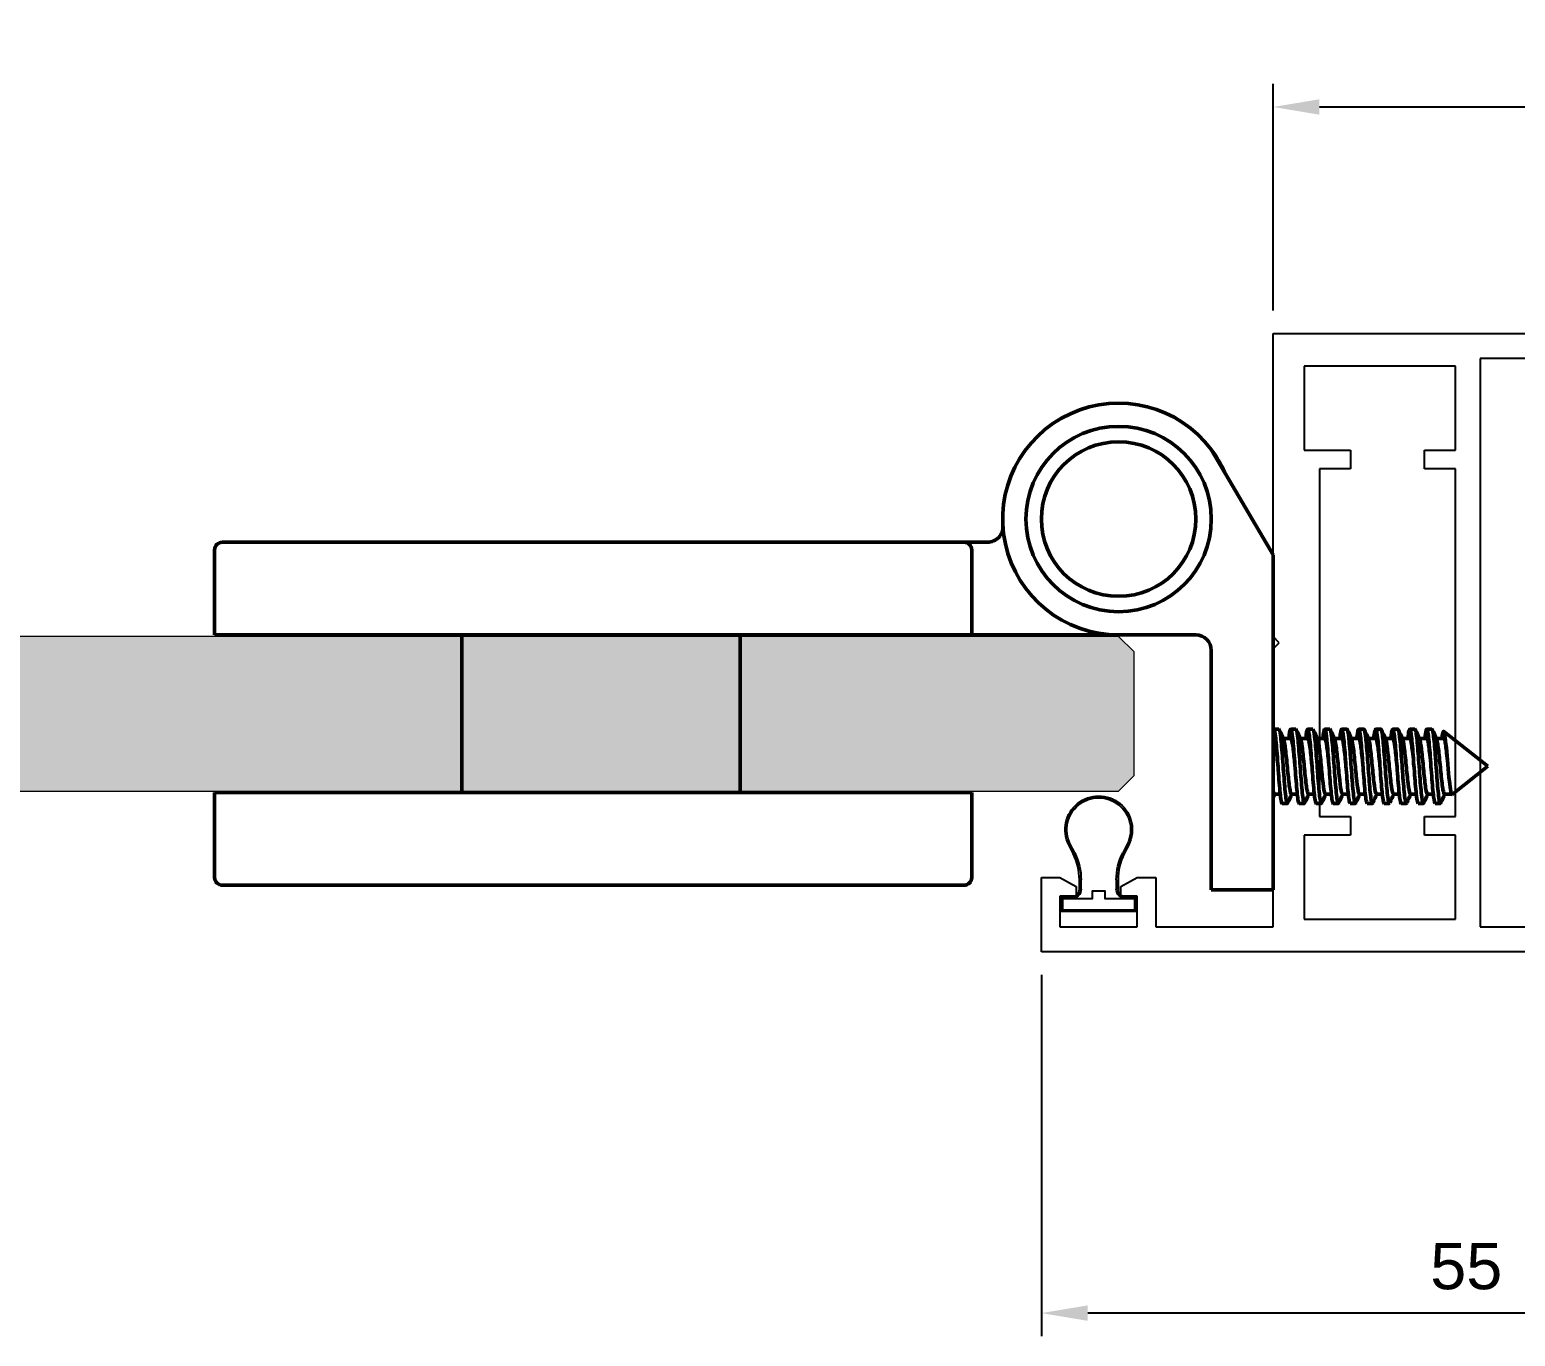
# Model space of a CAD drawing. Header units: millimetres. Extents: x 1679 to 2875, y 789 to 1630.
# Drawn here: x 2229.9 to 2326, y 1360.6 to 1445.1 of the extents above; entities that cross this region are included whole.
import ezdxf

# ---------------------------------------------------------------- set-up
doc = ezdxf.new("R2010")
doc.units = ezdxf.units.MM
for name, color, linetype in [('8653_-_CERNIERA_', 7, 'Continuous'), ('8653_-_PERNO', 7, 'Continuous'), ('8653_-_SUPPORTO_', 7, 'Continuous'), ('Blocchi', 7, 'Continuous'), ('COMP', 41, 'Continuous'), ('quote', 3, 'Continuous'), ('TSPIC_M4_8X25', 7, 'Continuous')]:
    doc.layers.add(name, color=color, linetype=linetype)
doc.layers.add('GLASS & JOINTS', color=250, linetype='Continuous', lineweight=13)
doc.layers.add('GLASS HATCH', color=7, linetype='Continuous', true_color=0xb8ffed, transparency=0.5)
doc.styles.get("Standard").update_dxf_attribs({"font": 'arial.ttf'})
doc.dimstyles.new('ISO-25$0', dxfattribs={"dimtxt": 3, "dimasz": 3, "dimexe": 1.5, "dimexo": 1.5, "dimgap": 1.5, "dimtad": 1, "dimtxsty": 'Standard', "dimcen": 2.5, "dimadec": 0, "dimazin": 0, "dimtfac": 1, "dimtmove": 0, "dimatfit": 3, "dimfxl": 1, "dimarcsym": 0})

# ---------------------------------------------------------------- blocks, each defined once
blk = doc.blocks.new('cassaporta Glass')
at = {"color": 4}
for p, q in [((19.99999999999955, 14.99999999999977), (15.19999999997481, 14.99999999999977)), ((15.19999999997481, 14.99999999999977), (15.19999999997481, 13.79999999999177)), ((19.99999999999955, -40.00000000000023), (19.99999999999955, 14.99999999999977)), ((15.19999999997481, 13.79999999999177), (15.77499999995734, 12.75000000001432)), ((16.39999999995734, 12.75000000001432), (16.39999999995734, 13.79999999999177)), ((16.39999999995734, 13.79999999999177), (18.39999999998645, 13.79999999999177)), ((18.39999999998645, 13.79999999999177), (18.39999999998645, 8.799999999991769)), ((15.77499999995734, 12.75000000001432), (16.39999999995734, 12.75000000001432)), ((15.77499999995734, 9.850000000041973), (15.19999999997481, 8.799999999991769)), ((16.39999999995734, 9.850000000041973), (15.77499999995734, 9.850000000041973)), ((16.39999999995734, 8.799999999991769), (16.39999999995734, 9.850000000041973)), ((15.19999999997481, 8.799999999991769), (15.19999999997481, 7.600000000020145)), ((18.39999999998645, 8.799999999991769), (16.39999999995734, 8.799999999991769)), ((15.19999999997481, 7.600000000020145), (18.39999999998645, 7.600000000020145)), ((18.39999999998645, 7.600000000020145), (18.39999999998645, -2.273736754432321e-13)), ((-0.4000000000237378, -2.273736754432321e-13), (-20.00000000000045, -2.273736754432321e-13)), ((-20.00000000000045, -2.273736754432321e-13), (-20.00000000000045, -40.00000000000023)), ((-4.547473508864641e-13, -0.3999999999907686), (-0.4000000000237378, -2.273736754432321e-13)), ((0.3999999999937245, -2.273736754432321e-13), (-4.547473508864641e-13, -0.3999999999907686)), ((18.39999999998645, -2.273736754432321e-13), (0.3999999999937245, -2.273736754432321e-13)), ((-17.90000000002374, -11.79999999998495), (-17.90000000002374, -1.999999999989313)), ((-17.90000000002374, -1.999999999989313), (-12.45000000001937, -1.999999999989313)), ((-12.45000000001937, -1.999999999989313), (-12.45000000001937, -5.000000000000227)), ((12.44999999997481, -5.000000000000227), (12.44999999997481, -1.999999999989313)), ((12.44999999997481, -1.999999999989313), (17.89999999999372, -1.999999999989313)), ((17.89999999999372, -1.999999999989313), (17.89999999999372, -11.79999999998495)), ((-11.25000000000045, -5.000000000000227), (-11.25000000000045, -2.999999999992951)), ((-11.25000000000045, -2.999999999992951), (11.24999999999955, -2.999999999992951)), ((11.24999999999955, -2.999999999992951), (11.24999999999955, -5.000000000000227)), ((-12.45000000001937, -5.000000000000227), (-11.25000000000045, -5.000000000000227)), ((11.24999999999955, -5.000000000000227), (12.44999999997481, -5.000000000000227)), ((-11.25000000000045, -9.800000000014052), (-12.45000000001937, -9.800000000014052)), ((-12.45000000001937, -9.800000000014052), (-12.45000000001937, -11.79999999998495)), ((-11.25000000000045, -11.79999999998495), (-11.25000000000045, -9.800000000014052)), ((12.44999999997481, -9.800000000014052), (11.24999999999955, -9.800000000014052)), ((11.24999999999955, -9.800000000014052), (11.24999999999955, -11.79999999998495)), ((12.44999999997481, -11.79999999998495), (12.44999999997481, -9.800000000014052)), ((-12.45000000001937, -11.79999999998495), (-17.90000000002374, -11.79999999998495)), ((11.24999999999955, -11.79999999998495), (-11.25000000000045, -11.79999999998495)), ((17.89999999999372, -11.79999999998495), (12.44999999997481, -11.79999999998495)), ((-18.40000000003101, -16.90000000002351), (-18.40000000003101, -13.40000000001987)), ((-18.40000000003101, -13.40000000001987), (18.39999999998645, -13.40000000001987)), ((18.39999999998645, -13.40000000001987), (18.39999999998645, -16.90000000002351)), ((-15.90000000003101, -16.90000000002351), (-18.40000000003101, -16.90000000002351)), ((-15.90000000003101, -18.09999999999513), (-15.90000000003101, -16.90000000002351)), ((18.39999999998645, -16.90000000002351), (15.89999999998645, -16.90000000002351)), ((15.89999999998645, -16.90000000002351), (15.89999999998645, -18.09999999999513)), ((-18.40000000003101, -22.95000000000095), (-18.40000000003101, -18.09999999999513)), ((-18.40000000003101, -18.09999999999513), (-15.90000000003101, -18.09999999999513)), ((15.89999999998645, -18.09999999999513), (18.39999999998645, -18.09999999999513)), ((18.39999999998645, -18.09999999999513), (18.39999999998645, -22.95000000000095)), ((-15.00000000000045, -22.95000000000095), (-18.40000000003101, -22.95000000000095)), ((-15.00000000000045, -26.14999999997985), (-15.00000000000045, -22.95000000000095)), ((18.39999999998645, -22.95000000000095), (14.99999999999955, -22.95000000000095)), ((14.99999999999955, -22.95000000000095), (14.99999999999955, -26.14999999997985)), ((-18.40000000003101, -38.40000000001987), (-18.40000000003101, -24.14999999999077)), ((-18.40000000003101, -24.14999999999077), (-16.20000000001937, -24.14999999999077)), ((-16.20000000001937, -24.14999999999077), (-16.20000000001937, -26.14999999997985)), ((16.19999999997481, -26.14999999997985), (16.19999999997481, -24.14999999999077)), ((16.19999999997481, -24.14999999999077), (18.39999999998645, -24.14999999999077)), ((18.39999999998645, -24.14999999999077), (18.39999999998645, -38.40000000001987)), ((-16.20000000001937, -26.14999999997985), (-15.00000000000045, -26.14999999997985)), ((14.99999999999955, -26.14999999997985), (16.19999999997481, -26.14999999997985)), ((-9.00000000000773, -32.60000000000241), (-13.40000000003101, -32.60000000000241)), ((-13.40000000003101, -32.60000000000241), (-13.40000000003101, -38.40000000001987)), ((-9.00000000000773, -33.79999999997403), (-9.00000000000773, -32.60000000000241)), ((13.39999999998645, -32.60000000000241), (8.999999999999545, -32.60000000000241)), ((8.999999999999545, -32.60000000000241), (8.999999999999545, -33.79999999997403)), ((13.39999999998645, -38.40000000001987), (13.39999999998645, -32.60000000000241)), ((-12.2000000000121, -38.79999999997403), (-12.2000000000121, -33.79999999997403)), ((-12.2000000000121, -33.79999999997403), (-10.20000000001937, -33.79999999997403)), ((-10.20000000001937, -33.79999999997403), (-10.20000000001937, -34.84999999996967)), ((-9.575000000019372, -34.84999999996967), (-9.00000000000773, -33.79999999997403)), ((8.999999999999545, -33.79999999997403), (9.574999999974807, -34.84999999996967)), ((10.19999999997481, -34.84999999996967), (10.19999999997481, -33.79999999997403)), ((10.19999999997481, -33.79999999997403), (12.20000000001119, -33.79999999997403)), ((12.20000000001119, -33.79999999997403), (12.20000000001119, -38.79999999997403)), ((-10.20000000001937, -34.84999999996967), (-9.575000000019372, -34.84999999996967)), ((9.574999999974807, -34.84999999996967), (10.19999999997481, -34.84999999996967)), ((-15.00000000000045, -36.70000000003733), (-16.20000000001937, -36.70000000003733)), ((-16.20000000001937, -36.70000000003733), (-16.20000000001937, -38.40000000001987)), ((-15.00000000000045, -38.40000000001987), (-15.00000000000045, -36.70000000003733)), ((16.20000000001119, -36.70000000003733), (14.99999999999955, -36.70000000003733)), ((14.99999999999955, -36.70000000003733), (14.99999999999955, -38.40000000001987)), ((16.19999999997481, -38.40000000001987), (16.20000000001119, -36.70000000003733)), ((-16.20000000001937, -38.40000000001987), (-18.40000000003101, -38.40000000001987)), ((-13.40000000003101, -38.40000000001987), (-15.00000000000045, -38.40000000001987)), ((-9.575000000019372, -37.74999999999659), (-10.20000000001937, -37.74999999999659)), ((-10.20000000001937, -37.74999999999659), (-10.20000000001937, -38.79999999997403)), ((-9.00000000000773, -38.79999999997403), (-9.575000000019372, -37.74999999999659)), ((9.574999999974807, -37.74999999999659), (8.999999999999545, -38.79999999997403)), ((10.19999999997481, -37.74999999999659), (9.574999999974807, -37.74999999999659)), ((10.19999999997481, -38.79999999997403), (10.19999999997481, -37.74999999999659)), ((14.99999999999955, -38.40000000001987), (13.39999999998645, -38.40000000001987)), ((18.39999999998645, -38.40000000001987), (16.19999999997481, -38.40000000001987)), ((-10.20000000001937, -38.79999999997403), (-12.2000000000121, -38.79999999997403)), ((-9.00000000000773, -40.00000000000023), (-9.00000000000773, -38.79999999997403)), ((8.999999999999545, -38.79999999997403), (8.999999999999545, -40.00000000000023)), ((12.20000000001119, -38.79999999997403), (10.19999999997481, -38.79999999997403)), ((-20.00000000000045, -40.00000000000023), (-9.00000000000773, -40.00000000000023)), ((8.999999999999545, -40.00000000000023), (19.99999999999955, -40.00000000000023))]:
    blk.add_line(p, q, dxfattribs=at)
blk = doc.blocks.new('cerniera vetro')
at = {"layer": '8653_-_CERNIERA_', "color": 7, "linetype": 'Continuous', "lineweight": 50}
for p, q in [((-58, -1.5), (-10, -1.5)), ((-8.485281374238184, -1.5), (-10, -1.5)), ((-58.5, -7.5), (-58.5, -2)), ((-9.5, -2), (-9.5, -7.5)), ((-58, -7.5), (-58.5, -7.5)), ((-10, -7.5), (-58, -7.5)), ((-42.5, -7.5), (-42.5, -17.69999999999982)), ((-24.5, -17.69999999999982), (-24.5, -7.5)), ((-9.5, -7.5), (-10, -7.5)), ((-9.5, -7.5), (0, -7.5)), ((-58.5, -17.69999999999982), (-58, -17.69999999999982)), ((-58.5, -23.19999999999982), (-58.5, -17.69999999999982)), ((-58, -17.69999999999982), (-10, -17.69999999999982)), ((-10, -17.69999999999982), (-9.5, -17.69999999999982)), ((-9.5, -17.69999999999982), (-9.5, -23.19999999999982)), ((-10, -23.69999999999982), (-58, -23.69999999999982))]:
    blk.add_line(p, q, dxfattribs=at)
for centre, radius, start, end in [((0, 0), 7.5, 23.91049783165935, 36.86989809599284), ((-8.485281374238184, -0.5), 1.000000000000005, 270, 3.372286683430811), ((-58, -2), 0.5000000000000002, 90, 180), ((-10, -2), 0.5000000000000004, 0, 90), ((-58, -23.19999999999982), 0.5000000000000004, 180, 270), ((-10, -23.19999999999982), 0.5000000000000004, 270, 0)]:
    blk.add_arc(centre, radius, start, end, dxfattribs=at)
at = {"layer": '8653_-_PERNO', "color": 7, "linetype": 'Continuous', "lineweight": 50}
for radius in [5.999999999999998, 4.999999999999998]:
    blk.add_circle((0, -2.305569068994373e-10), radius, dxfattribs=at)
at = {"layer": '8653_-_SUPPORTO_', "color": 7, "linetype": 'Continuous', "lineweight": 50}
for p, q in [((6, 4.499999986855528), (10, -2.320508088833321)), ((10, -2.320508088833321), (10, -24.00000001314447)), ((5, -7.500000013144472), (0, -7.500000013144472)), ((6, -24.00000001314447), (6, -8.500000013144472)), ((10, -24.00000001314447), (6, -24.00000001314447))]:
    blk.add_line(p, q, dxfattribs=at)
blk.add_circle((0, -2.305569068994373e-10), 6, dxfattribs=at)
for centre, radius, start, end in [((0, -1.314447217737325e-08), 7.500000000000007, 36.8698976458336, 270), ((5, -8.500000013144472), 1.000000000000001, 0, 90)]:
    blk.add_arc(centre, radius, start, end, dxfattribs=at)
at = {"layer": 'TSPIC_M4_8X25', "color": 7, "linetype": 'Continuous', "lineweight": 50}
for p, q in [((10.04093376731726, -14.20059204527888), (10, -14.20059204527888)), ((10.37356213847033, -13.60000000023047), (10.04069239410137, -13.60000000023047)), ((11.14100819256373, -14.20041037199735), (10.65918605025308, -14.20041037199735)), ((11.47351301351955, -13.60000000023047), (11.14079004406585, -13.60000000023047)), ((12.24107444894707, -14.20023961378683), (11.75913049897008, -14.20023961378683)), ((12.57359456559652, -13.60000000023047), (12.24067071031004, -13.60000000023047)), ((13.34112917850871, -14.20010104121184), (12.85911157729333, -14.20010104121184)), ((13.67355669882636, -13.60000000023047), (13.34073413797887, -13.60000000023047)), ((14.44116966349748, -14.20001875481103), (13.95910247912434, -14.20001875481103)), ((14.77358270624018, -13.60000000023047), (14.44069404647689, -13.60000000023047)), ((15.54119388984327, -14.20001841342628), (15.0591569435469, -14.20001841342628)), ((15.87353613789446, -13.60000000023047), (15.54073527157152, -13.60000000023047)), ((16.6412006138753, -14.20010105232041), (16.15925555002241, -14.20010105232041)), ((16.97364026040759, -13.60000000023047), (16.64069330068651, -13.60000000023047)), ((17.74118942914083, -14.20024154128623), (17.2593755559069, -14.20024154128623)), ((18.07349663425157, -13.60000000023047), (17.74061951074827, -13.60000000023047)), ((18.84116082924311, -14.20041539127305), (18.35949702691596, -14.20041539127305)), ((19.17402007159717, -13.60000000023092), (18.84119993997774, -13.60000000023092)), ((19.94112143160737, -14.20100779824315), (19.45990147361454, -14.20100779824315)), ((20.2741226041162, -13.60000000023092), (19.94124518983381, -13.60000000023092)), ((21.04105899980641, -14.20087786680324), (20.5598152087955, -14.20087786680324)), ((23.89906331284828, -16.00000000023101), (21.04184449711238, -13.74584204735083)), ((16.91572335807996, -16.00021651639008), (16.9157234237955, -16.00028958884241)), ((21.59227659653288, -17.819903184944), (23.89906331284828, -16.00000000023101)), ((10.09051182036819, -17.79923276270392), (10.46438888111152, -17.79923276270392)), ((11.19054297579532, -17.79908007234735), (11.56473503039433, -17.79908007234735)), ((12.29055816538448, -17.79896285812765), (12.66419718200632, -17.79896285812765)), ((13.39055127286474, -17.7988903515984), (13.76497553204763, -17.7988903515984)), ((14.49052536174349, -17.79886839499568), (14.86499005684846, -17.79886839499568)), ((15.59048816238192, -17.79889895672068), (15.96414958645028, -17.79889895672068)), ((16.69044675176019, -17.798979937882), (17.06423127599282, -17.798979937882)), ((17.79040741789413, -17.79910523152739), (18.16440059053912, -17.79910523152739)), ((18.89111522460007, -17.799880102938), (19.26514197545112, -17.799880102938)), ((19.99119123322589, -17.79973261831537), (20.36491944369163, -17.79973261831537)), ((21.09124433148736, -17.79955629943288), (21.55132861666743, -17.79955629943288)), ((10.59078808774484, -18.40000000023065), (10.9234937649926, -18.40000000023065)), ((11.69065731968294, -18.40000000023065), (12.02360859769487, -18.40000000023065)), ((12.79073316385893, -18.40000000023065), (13.12354973256652, -18.40000000023065)), ((13.89068693705258, -18.40000000023065), (14.22358327891925, -18.40000000023065)), ((14.99072022373502, -18.40000000023065), (15.3235434578919, -18.40000000023065)), ((16.09063215196102, -18.40000000023065), (16.42364211105632, -18.40000000023065)), ((17.1906213688253, -18.40000000023065), (17.52349091863471, -18.40000000023065)), ((18.29070821744244, -18.40000000023065), (18.62359106439271, -18.40000000023065)), ((19.39116791126207, -18.4000000002311), (19.72409349323016, -18.4000000002311)), ((20.49112229789171, -18.4000000002311), (20.82396836266162, -18.4000000002311))]:
    blk.add_line(p, q, dxfattribs=at)
for centre, radius, start, end in [((171.2614343334376, 58.92398084923525), 176.4660645795819, 204.2777132889332, 204.4952753577368), ((172.8997301833997, 59.1557678880863), 177.0519975148301, 204.2743539570805, 204.4911444808974), ((174.5801170082786, 59.40635652770561), 177.6840094981316, 204.2709845602122, 204.4869470755283), ((185.9779147802465, 64.05041705257463), 188.9804608736336, 204.2711181286964, 204.4731459199857), ((207.0198278563807, 73.11163838777111), 210.8844150793683, 204.2865526685702, 204.4690067566581), ((214.370808404025, 75.94033242757769), 217.7455604072597, 204.2882813544545, 204.4649220581349), ((222.2981137311726, 79.03540113714416), 225.2416049164613, 204.2914052955347, 204.4620896348404), ((230.8299149060604, 82.41170364221489), 233.4043511494005, 204.2962528267365, 204.4608763768062), ((213.6220138896529, 74.15649439218032), 213.3213191800935, 204.299768178852, 204.4790089331921), ((208.9397226668721, 71.52586279615389), 206.96877768502, 204.2950415500223, 204.4796943421125), ((183.1102770161128, -96.52066714425155), 190.0689943604862, 155.5327404826843, 155.6128221873586), ((183.8672951579915, -96.38380369994184), 189.7001422932643, 155.5274117625361, 155.7165312747147), ((183.782166975509, -95.86150094502909), 188.4051648910095, 155.5226438113489, 155.7129920573045), ((183.2448575860972, -95.13018103631748), 186.6120646773545, 155.5186984361129, 155.7107738539809), ((182.5598174662628, -94.32778960513815), 184.6550743278491, 155.5157660708365, 155.7097617732072), ((181.7824523777194, -93.47951299799797), 182.5950458572905, 155.513884270031, 155.7099416240084), ((180.9586509303308, -92.60642969913806), 180.4824690969571, 155.5130323624396, 155.7112470711965), ((180.1245113201012, -91.72536605617688), 178.3571633644855, 155.5131304189457, 155.7135593065469), ((176.3606912382056, -89.48435549294982), 173.0018309808511, 155.5211439658569, 155.7270966459531), ((176.1649439262687, -88.85162046188589), 171.5597739474635, 155.534031722465, 155.7424376341611), ((178.5773868162005, -89.45023063221879), 173.0022231842513, 155.5335248058358, 155.7401819029866)]:
    blk.add_arc(centre, radius, start, end, dxfattribs=at)
for points, knots in [([(10.59068961740832, -18.39898430840958), (10.56159356825992, -18.39799163999442), (10.53249751911153, -18.29852304493579), (10.46241786340579, -17.83909305495808), (10.42143425684844, -17.39143570073747), (10.33946704373375, -16.34375692647745), (10.29848343717595, -15.74788443807984), (10.21651622406125, -14.68572937807176), (10.1755326175039, -14.22365306590291), (10.09356540438921, -13.6497127256207), (10.05258179783186, -13.54012156901763), (10.00772636679676, -13.64185594231094), (10.003854542319, -13.65243858120948), (9.999982717841249, -13.66476529638066)], [0.9560961235029926, 0.9560961235029926, 0.9560961235029926, 0.9560961235029926, 0.9607413601788477, 0.9607413601788477, 0.9672844668157065, 0.9672844668157065, 0.9738275734525651, 0.9738275734525651, 0.9803706800894239, 0.9803706800894239, 0.9869137867262826, 0.9869137867262826, 0.9875319304809533, 0.9875319304809533, 0.9875319304809533, 0.9875319304809533]), ([(10.3157207138529, -16.00023155306872), (10.29631375277495, -15.80072353140804), (10.276906791697, -15.60121597857733), (10.21651622406125, -15.01429703361146), (10.1755326175039, -14.66773979948493), (10.10333655869726, -14.28859828987333), (10.07212410644752, -14.20184560079269), (10.04091165419823, -14.20059114222659)], [0.9718676574331, 0.9718676574331, 0.9718676574331, 0.9718676574331, 0.9748455081260015, 0.9748455081260015, 0.9811341310945011, 0.9811341310945011, 0.9859234446910079, 0.9859234446910079, 0.9859234446910079, 0.9859234446910079]), ([(10.37355897534417, -13.6005319536157), (10.40702904249974, -13.60175307468216), (10.44049910965532, -13.73506757750283), (10.51495278336824, -14.28889097777801), (10.55593638992559, -14.76473806493368), (10.63790360304029, -15.83987946023535), (10.67888720959763, -16.43491608151862), (10.76085442271233, -17.46664892635317), (10.80183802926967, -17.89925936602731), (10.87903306977842, -18.37017863833762), (10.91524450372935, -18.44698891390271), (10.95145593768029, -18.36934069384597)], [0.06552592737125533, 0.06552592737125533, 0.06552592737125533, 0.06552592737125533, 0.0706862704983529, 0.0706862704983529, 0.07700503500633485, 0.07700503500633485, 0.08332379951431682, 0.08332379951431682, 0.08964256402229877, 0.08964256402229877, 0.09522556519895109, 0.09522556519895109, 0.09522556519895109, 0.09522556519895109]), ([(10.67792243897975, -14.24164059844816), (10.6989837553183, -14.28737495736959), (10.7200450716573, -14.37052752144382), (10.78208999455319, -14.71666823339092), (10.82307360111054, -15.0735535487579), (10.90504081422523, -15.87990959523404), (10.94602442078258, -16.32618706119638), (11.02799163389727, -17.09998669482275), (11.06897524045462, -17.42444452457812), (11.13683089185906, -17.73490359459356), (11.1637029367057, -17.79833746173699), (11.1905749815528, -17.79908098756187)], [0.07043015169278963, 0.07043015169278963, 0.07043015169278963, 0.07043015169278963, 0.07358124469749296, 0.07358124469749296, 0.07971301508895069, 0.07971301508895069, 0.08584478548040844, 0.08584478548040844, 0.09197655587186618, 0.09197655587186618, 0.09599702217024045, 0.09599702217024045, 0.09599702217024045, 0.09599702217024045]), ([(11.69070875983925, -18.3987788948175), (11.66379212223001, -18.39806377094146), (11.63687548462121, -18.31347682561955), (11.56897524045462, -17.89925936602731), (11.52799163389727, -17.46664892635317), (11.44602442078258, -16.43491608151862), (11.40504081422523, -15.83987946023535), (11.32307360111054, -14.76473806493368), (11.28208999455319, -14.28889097777801), (11.20012278143849, -13.67917814005614), (11.15913917488115, -13.54772692431379), (11.08355458484402, -13.68076965402997), (11.04895360136425, -13.88638160980736), (11.01435261788447, -14.19867922820822)], [0.8975561107506922, 0.8975561107506922, 0.8975561107506922, 0.8975561107506922, 0.9018534004471194, 0.9018534004471194, 0.908396507083978, 0.908396507083978, 0.9149396137208368, 0.9149396137208368, 0.9214827203576955, 0.9214827203576955, 0.9280258269945543, 0.9280258269945543, 0.9335499363559734, 0.9335499363559734, 0.9335499363559734, 0.9335499363559734]), ([(11.41575661586421, -16.00056923077364), (11.39852347979877, -15.82341547070109), (11.38129034373333, -15.64626330228293), (11.32307360111054, -15.0735535487579), (11.28208999455319, -14.71666823339092), (11.20773100519091, -14.30182891510185), (11.17435562238643, -14.20188120556895), (11.14098023958149, -14.20040911604838)], [0.9156036076446608, 0.9156036076446608, 0.9156036076446608, 0.9156036076446608, 0.918247901409505, 0.918247901409505, 0.9245365243780046, 0.9245365243780046, 0.9296577232308788, 0.9296577232308788, 0.9296577232308788, 0.9296577232308788]), ([(11.47356987895728, -13.6003020544872), (11.50922210392491, -13.6014745237344), (11.54487432889209, -13.7538276938908), (11.62151016041707, -14.3565291678824), (11.66249376697488, -14.84547952994853), (11.74446098008957, -15.93209909335428), (11.78544458664692, -16.52546515293034), (11.86741179976161, -17.5398047930039), (11.90839540631896, -17.95676146876849), (11.98343237072186, -18.37969847356862), (12.01748572856741, -18.4419884538629), (12.05153908641296, -18.36893849966464)], [0.1220583675345491, 0.1220583675345491, 0.1220583675345491, 0.1220583675345491, 0.1275551510701905, 0.1275551510701905, 0.1338739155781725, 0.1338739155781725, 0.1401926800861544, 0.1401926800861544, 0.1465114445941364, 0.1465114445941364, 0.1517617182280879, 0.1517617182280879, 0.1517617182280879, 0.1517617182280879]), ([(11.77782617268213, -14.24138562112557), (11.80110537013616, -14.29198210701588), (11.82438456759064, -14.38835140275569), (11.88864737160247, -14.76739687596955), (11.92963097815982, -15.13410964751893), (12.01159819127452, -15.94907432007358), (12.05258179783186, -16.39409886475551), (12.13454901094656, -17.1548535948109), (12.1755326175039, -17.46757110163389), (12.24121277435506, -17.74521994811676), (12.26590932464887, -17.79847719493182), (12.29060587494268, -17.79896386393557)], [0.1252842564946439, 0.1252842564946439, 0.1252842564946439, 0.1252842564946439, 0.1287671782206127, 0.1287671782206127, 0.1348989486120704, 0.1348989486120704, 0.1410307190035281, 0.1410307190035281, 0.1471624893949859, 0.1471624893949859, 0.1508574686460299, 0.1508574686460299, 0.1508574686460299, 0.1508574686460299]), ([(12.79069714898833, -18.3986205630008), (12.76597017401264, -18.39814444904232), (12.74124319903694, -18.32713141587919), (12.6755326175039, -17.95676146876849), (12.63454901094656, -17.5398047930039), (12.55258179783186, -16.52546515293034), (12.51159819127452, -15.93209909335428), (12.42963097815982, -14.84547952994853), (12.38864737160247, -14.3565291678824), (12.30668015848778, -13.71189911454803), (12.26569655193043, -13.55877223439984), (12.1879014651513, -13.65600419830616), (12.15108998492951, -13.86654782588857), (12.11427850470773, -14.19916764921072)], [0.8390177346040122, 0.8390177346040122, 0.8390177346040122, 0.8390177346040122, 0.8429654407153908, 0.8429654407153908, 0.8495085473522496, 0.8495085473522496, 0.8560516539891083, 0.8560516539891083, 0.8625947606259671, 0.8625947606259671, 0.8691378672628257, 0.8691378672628257, 0.8750148864122681, 0.8750148864122681, 0.8750148864122681, 0.8750148864122681]), ([(12.51565875231245, -15.99953847346478), (12.50064402978069, -15.84520069439577), (12.48562930724893, -15.69087689866092), (12.42963097815982, -15.13410964751893), (12.38864737160247, -14.76739687596955), (12.3121289064643, -14.31606304026309), (12.27659404788392, -14.2018592487193), (12.24105918930309, -14.20023891104893)], [0.8593463996259322, 0.8593463996259322, 0.8593463996259322, 0.8593463996259322, 0.8616502946930082, 0.8616502946930082, 0.8679389176615079, 0.8679389176615079, 0.8733914716611112, 0.8733914716611112, 0.8733914716611112, 0.8733914716611112]), ([(12.5735529611934, -13.60011721899491), (12.61139661776542, -13.60096096666257), (12.64924027433699, -13.77382679157063), (12.72806753746636, -14.42647275595345), (12.76905114402371, -14.92784051208037), (12.8510183571384, -16.02441397526627), (12.89200196369575, -16.61527712194265), (12.9739691768109, -17.61080068044021), (13.01495278336824, -18.01151870143258), (13.08782331962084, -18.38785678392878), (13.11971024931609, -18.43707465165153), (13.15159717901133, -18.36856826407075)], [0.1785893778844645, 0.1785893778844645, 0.1785893778844645, 0.1785893778844645, 0.184424031642028, 0.184424031642028, 0.19074279615001, 0.19074279615001, 0.1970615606579919, 0.1970615606579919, 0.2033803251659739, 0.2033803251659739, 0.2082965835568698, 0.2082965835568698, 0.2082965835568698, 0.2082965835568698]), ([(12.87771595394452, -14.24105265281833), (12.90321768332797, -14.29649007691432), (12.92871941271096, -14.40700832129141), (12.99520474865176, -14.8198545670225), (13.03618835520911, -15.19588038411803), (13.1181555683238, -16.01831048150734), (13.15913917488115, -16.4614578415144), (13.24110638799584, -17.20810051038779), (13.28208999455319, -17.50863902613219), (13.34557358893062, -17.75453361611244), (13.3680735767507, -17.79856821349904), (13.39057356457079, -17.79889068538751)], [0.1801376654641638, 0.1801376654641638, 0.1801376654641638, 0.1801376654641638, 0.1839531117437324, 0.1839531117437324, 0.1900848821351901, 0.1900848821351901, 0.1962166525266479, 0.1962166525266479, 0.2023484229181056, 0.2023484229181056, 0.2057147630407238, 0.2057147630407238, 0.2057147630407238, 0.2057147630407238]), ([(13.89069893588021, -18.39852270635993), (13.86815715762395, -18.39830885379979), (13.84561537936725, -18.33959398041543), (13.78208999455319, -18.01151870143258), (13.74110638799584, -17.61080068044021), (13.65913917488115, -16.61527712194265), (13.6181555683238, -16.02441397526627), (13.53618835520911, -14.92784051208037), (13.49520474865176, -14.42647275595345), (13.41323753553661, -13.74782974936625), (13.37225392897926, -13.57324200533731), (13.29225881638649, -13.63225901682517), (13.25324731035107, -13.84640912194482), (13.21423580431519, -14.19942272622711)], [0.7804786454660786, 0.7804786454660786, 0.7804786454660786, 0.7804786454660786, 0.7840774809836625, 0.7840774809836625, 0.7906205876205212, 0.7906205876205212, 0.79716369425738, 0.79716369425738, 0.8037068008942386, 0.8037068008942386, 0.8102499075310974, 0.8102499075310974, 0.8164781647660423, 0.8164781647660423, 0.8164781647660423, 0.8164781647660423]), ([(13.61571666578629, -16.00011911421325), (13.60286843111271, -15.86806305807522), (13.59002019643958, -15.73601008651485), (13.53618835520911, -15.19588038411803), (13.49520474865176, -14.8198545670225), (13.4165182339143, -14.33124408262938), (13.37881532573419, -14.20168656790111), (13.34111241755454, -14.2001003276132)], [0.8030812240069364, 0.8030812240069364, 0.8030812240069364, 0.8030812240069364, 0.8050526879765117, 0.8050526879765117, 0.8113413109450114, 0.8113413109450114, 0.8171265356793843, 0.8171265356793843, 0.8171265356793843, 0.8171265356793843]), ([(13.67356810967885, -13.60001214091335), (13.71359250910518, -13.6003690462253), (13.75361690853197, -13.79524823515476), (13.83462491451564, -14.49862362780232), (13.87560852107299, -15.01170547849642), (13.95757573418769, -16.11669461018846), (13.99855934074503, -16.70422600376332), (14.08052655385973, -17.67953699834925), (14.12151016041707, -18.06345425267045), (14.19220860133919, -18.39469934696217), (14.22192343570441, -18.43224658178679), (14.25163827006918, -18.36823953427665)], [0.2351220362028663, 0.2351220362028663, 0.2351220362028663, 0.2351220362028663, 0.2412929122138656, 0.2412929122138656, 0.2476116767218476, 0.2476116767218476, 0.2539304412298296, 0.2539304412298296, 0.2602492057378115, 0.2602492057378115, 0.2648305751319839, 0.2648305751319839, 0.2648305751319839, 0.2648305751319839]), ([(13.9762334694542, -14.23775126335386), (14.00441515268358, -14.29679316242755), (14.03259683591341, -14.4235570275082), (14.10176212570059, -14.8739677209096), (14.14274573225794, -15.25877910892996), (14.22471294537263, -16.08752095769887), (14.26569655193043, -16.52816950288025), (14.34766376504513, -17.25965274881946), (14.38864737160247, -17.54759068956037), (14.44993539408688, -17.76295636653367), (14.47023981001439, -17.79870055005449), (14.49054422594145, -17.79886856132589)], [0.2349226371630929, 0.2349226371630929, 0.2349226371630929, 0.2349226371630929, 0.2391390452668521, 0.2391390452668521, 0.2452708156583098, 0.2452708156583098, 0.2514025860497676, 0.2514025860497676, 0.2575343564412254, 0.2575343564412254, 0.260572205641348, 0.260572205641348, 0.260572205641348, 0.260572205641348]), ([(14.99069657107293, -18.39849220569295), (14.97034137343553, -18.39850549463654), (14.94998617579768, -18.3508464173965), (14.88864737160247, -18.06345425267045), (14.84766376504513, -17.67953699834925), (14.76569655193043, -16.70422600376332), (14.72471294537263, -16.11669461018846), (14.64274573225794, -15.01170547849642), (14.60176212570059, -14.49862362780232), (14.51979491258589, -13.78691964239215), (14.47881130602855, -13.59111593948592), (14.39684409291385, -13.60952851555885), (14.35586048635651, -13.82367187856335), (14.31475525803717, -14.19467707177046), (14.31463363627518, -14.19577614437048), (14.31451201451318, -14.19687655976577)], [0.7219397772702306, 0.7219397772702306, 0.7219397772702306, 0.7219397772702306, 0.725189521251934, 0.725189521251934, 0.7317326278887928, 0.7317326278887928, 0.7382757345256514, 0.7382757345256514, 0.7448188411625102, 0.7448188411625102, 0.7513619477993689, 0.7513619477993689, 0.7579050544362277, 0.7579050544362277, 0.7579244715696851, 0.7579244715696851, 0.7579244715696851, 0.7579244715696851]), ([(14.7157468932046, -16.00042740177378), (14.70507437507513, -15.89074420235738), (14.69440185694521, -15.78105613466596), (14.64274573225794, -15.25877910892996), (14.60176212570059, -14.8739677209096), (14.52088986736726, -14.34732017753913), (14.48100121559128, -14.201269536577), (14.44111256381484, -14.20001686273736)], [0.7468174644595408, 0.7468174644595408, 0.7468174644595408, 0.7468174644595408, 0.748455081260015, 0.748455081260015, 0.7547437042285147, 0.7547437042285147, 0.7608643147070121, 0.7608643147070121, 0.7608643147070121, 0.7608643147070121]), ([(14.77356698709946, -13.60001961820672), (14.77479394651164, -13.600007685523), (14.77602090592336, -13.60017830068955), (14.81823147189243, -13.61236896397486), (14.85921507845023, -13.82911395981955), (14.94118229156493, -14.57288057294909), (14.98216589812228, -15.09695678663184), (15.06413311123697, -16.20881155037887), (15.10511671779432, -16.79218702430671), (15.18708393090901, -17.74591732605541), (15.22806753746636, -18.11249526927895), (15.29658362566488, -18.40023544129645), (15.3241161073056, -18.42748338714046), (15.35164858894677, -18.36800464313546)], [0.291653858308652, 0.291653858308652, 0.291653858308652, 0.291653858308652, 0.2918430282777213, 0.2918430282777213, 0.2981617927857033, 0.2981617927857033, 0.3044805572936852, 0.3044805572936852, 0.3107993218016671, 0.3107993218016671, 0.317118086309649, 0.317118086309649, 0.3213629852442028, 0.3213629852442028, 0.3213629852442028, 0.3213629852442028]), ([(15.07573071780689, -14.23653693889491), (15.10626577726862, -14.29972626727249), (15.1368008367308, -14.44294268636304), (15.20831950274987, -14.92966042976923), (15.24930310930722, -15.32271759003152), (15.33127032242191, -16.15660866284179), (15.37225392897926, -16.59414026828745), (15.45422114209396, -17.30943799459919), (15.49520474865176, -17.58437145201697), (15.5542962139898, -17.77049184557973), (15.5724040727705, -17.79885494186783), (15.59051193155119, -17.79889903085905)], [0.2897564698363271, 0.2897564698363271, 0.2897564698363271, 0.2897564698363271, 0.2943249787899718, 0.2943249787899718, 0.3004567491814296, 0.3004567491814296, 0.3065885195728873, 0.3065885195728873, 0.312720289964345, 0.312720289964345, 0.3154295008330646, 0.3154295008330646, 0.3154295008330646, 0.3154295008330646]), ([(16.09070716326551, -18.39853121183023), (16.07253422724671, -18.39874458385793), (16.05436129122791, -18.36092909240597), (15.99520474865176, -18.11249526927895), (15.95422114209396, -17.74591732605541), (15.87225392897926, -16.79218702430671), (15.83127032242191, -16.20881155037887), (15.74930310930722, -15.09695678663184), (15.70831950274987, -14.57288057294909), (15.62635228963518, -13.82911395981955), (15.58536868307783, -13.61236896397486), (15.50340146996314, -13.58869634380153), (15.46241786340579, -13.78186246584437), (15.4190324425208, -14.15640990088832), (15.41663062819316, -14.17768693403241), (15.41422881386552, -14.19948242886358)], [0.663400219538278, 0.663400219538278, 0.663400219538278, 0.663400219538278, 0.6663015615202057, 0.6663015615202057, 0.6728446681570643, 0.6728446681570643, 0.679387774793923, 0.679387774793923, 0.6859308814307817, 0.6859308814307817, 0.6924739880676405, 0.6924739880676405, 0.6990170947044991, 0.6990170947044991, 0.6994005486898157, 0.6994005486898157, 0.6994005486898157, 0.6994005486898157]), ([(15.81564001832521, -15.99933932499698), (15.80718891750485, -15.91249253193519), (15.79873781668493, -15.82564015629532), (15.74930310930722, -15.32271759003152), (15.70831950274987, -14.92966042976923), (15.62635228963518, -14.37183546992219), (15.58536868307783, -14.20927672303878), (15.54331031553374, -14.20016669243478), (15.54223555454701, -14.20003963060026), (15.54116079355981, -14.20001770501449)], [0.690560717347382, 0.690560717347382, 0.690560717347382, 0.690560717347382, 0.6918574745435184, 0.6918574745435184, 0.6981460975120181, 0.6981460975120181, 0.7044347204805176, 0.7044347204805176, 0.704599634386225, 0.704599634386225, 0.704599634386225, 0.704599634386225]), ([(15.87355212751982, -13.60013697112345), (15.87696983247451, -13.60005214239345), (15.88038753742967, -13.60136850784556), (15.92478884894172, -13.63697126587476), (15.96577245549906, -13.87435351307568), (16.04773966861376, -14.64913942659359), (16.08872327517156, -15.18347484921605), (16.17069048828625, -16.3006355777211), (16.2116740948436, -16.87903679521969), (16.2936413079583, -17.80984854777671), (16.33462491451564, -18.1585729583976), (16.4010002609657, -18.40469176765419), (16.42639200085887, -18.42285594838313), (16.45178374075203, -18.36754386735765)], [0.3481849744340254, 0.3481849744340254, 0.3481849744340254, 0.3481849744340254, 0.3487119088495588, 0.3487119088495588, 0.3550306733575407, 0.3550306733575407, 0.3613494378655227, 0.3613494378655227, 0.3676682023735046, 0.3676682023735046, 0.3739869668814865, 0.3739869668814865, 0.3779018108473757, 0.3779018108473757, 0.3779018108473757, 0.3779018108473757]), ([(16.17545623959813, -14.23579243669428), (16.20826858414603, -14.30319433675822), (16.24108092869392, -14.46369358997481), (16.31487687979916, -14.98685457000283), (16.35586048635651, -15.38760613696968), (16.4378276994712, -16.22547668334846), (16.47881130602855, -16.65927759647229), (16.56077851914324, -17.35738641088983), (16.60176212570059, -17.61892971885572), (16.65865349535261, -17.77714399084698), (16.67456125844728, -17.79901465920921), (16.69046902154241, -17.79897990353629)], [0.3446016869014224, 0.3446016869014224, 0.3446016869014224, 0.3446016869014224, 0.3495109123130915, 0.3495109123130915, 0.3556426827045493, 0.3556426827045493, 0.361774453096007, 0.361774453096007, 0.3679062234874647, 0.3679062234874647, 0.3702862666054812, 0.3702862666054812, 0.3702862666054812, 0.3702862666054812]), ([(17.19070758908356, -18.39863698676663), (17.17472030347517, -18.39897701603195), (17.15873301786678, -18.36982018936533), (17.10176212570059, -18.1585729583976), (17.06077851914324, -17.80984854777671), (16.97881130602855, -16.87903679521969), (16.9378276994712, -16.3006355777211), (16.85586048635651, -15.18347484921605), (16.81487687979916, -14.64913942659359), (16.73290966668446, -13.87435351307568), (16.69192606012712, -13.63697126587476), (16.60995884701242, -13.57124665650053), (16.56897524045462, -13.74316457154055), (16.52344058744711, -14.11783272546745), (16.5188895409965, -14.15728507684344), (16.51433849454634, -14.19858569757298)], [0.6048612028329595, 0.6048612028329595, 0.6048612028329595, 0.6048612028329595, 0.6074136017884774, 0.6074136017884774, 0.6139567084253359, 0.6139567084253359, 0.6204998150621946, 0.6204998150621946, 0.6270429216990534, 0.6270429216990534, 0.6335860283359122, 0.6335860283359122, 0.6401291349727708, 0.6401291349727708, 0.6408557177392867, 0.6408557177392867, 0.6408557177392867, 0.6408557177392867]), ([(16.9156977496541, -15.99995336143229), (16.9094131974075, -15.93537260816674), (16.90312864516045, -15.87078223310118), (16.85586048635651, -15.38760613696968), (16.81487687979916, -14.98685457000283), (16.73290966668446, -14.4057651348644), (16.69192606012712, -14.22772844946348), (16.64768488097843, -14.20112268137063), (16.64442730838755, -14.20013396657941), (16.64116973579621, -14.20010070845547)], [0.6342955510446373, 0.6342955510446373, 0.6342955510446373, 0.6342955510446373, 0.6352598678270218, 0.6352598678270218, 0.6415484907955215, 0.6415484907955215, 0.6478371137640211, 0.6478371137640211, 0.648336963521979, 0.648336963521979, 0.648336963521979, 0.648336963521979]), ([(16.97355833059237, -13.60032866053598), (16.97915976020613, -13.6001441620383), (16.98476118981989, -13.60368725617309), (17.031346225991, -13.66488833401854), (17.07232983254835, -13.92257484184756), (17.15429704566304, -14.72729321573524), (17.19528065222039, -15.27113830202325), (17.27724786533508, -16.3920378849848), (17.31823147189243, -16.96465348696984), (17.40019868500758, -17.87124098324193), (17.44118229156493, -18.20162268400736), (17.50539845946832, -18.40783165638231), (17.52863102081437, -18.41822424204383), (17.55186358216042, -18.36725906551146)], [0.4047171730242508, 0.4047171730242508, 0.4047171730242508, 0.4047171730242508, 0.4055807894213962, 0.4055807894213962, 0.4118995539293782, 0.4118995539293782, 0.4182183184373602, 0.4182183184373602, 0.4245370829453423, 0.4245370829453423, 0.4308558474533241, 0.4308558474533241, 0.4344377939044582, 0.4344377939044582, 0.4344377939044582, 0.4344377939044582]), ([(17.27516013291188, -14.23501668533936), (17.31025697203859, -14.30642489861248), (17.34535381116439, -14.48527641916189), (17.42143425684844, -15.04546991185907), (17.46241786340579, -15.45335372657519), (17.54438507652048, -16.29402841379624), (17.58536868307783, -16.72349011528468), (17.66733589619253, -17.40343073748909), (17.70831950274987, -17.65121701306316), (17.76301804971627, -17.7829517248415), (17.77673299012531, -17.79919964611827), (17.79044793053436, -17.79910499948301)], [0.3994458253168968, 0.3994458253168968, 0.3994458253168968, 0.3994458253168968, 0.4046968458362112, 0.4046968458362112, 0.410828616227669, 0.410828616227669, 0.4169603866191268, 0.4169603866191268, 0.4230921570105844, 0.4230921570105844, 0.4251441205292823, 0.4251441205292823, 0.4251441205292823, 0.4251441205292823]), ([(18.29069781507451, -18.39880195559044), (18.27689957981875, -18.39919517838644), (18.26310134456298, -18.37753644021404), (18.20831950274987, -18.20162268400736), (18.16733589619253, -17.87124098324193), (18.08536868307783, -16.96465348696984), (18.04438507652048, -16.3920378849848), (17.96241786340579, -15.27113830202325), (17.92143425684844, -14.72729321573524), (17.83946704373375, -13.92257484184756), (17.79848343717595, -13.66488833401854), (17.71651622406125, -13.55720393140928), (17.6755326175039, -13.70763247957757), (17.62782826394823, -14.08029073688476), (17.62110751694991, -14.13728812246109), (17.61438676995158, -14.1982880695864)], [0.5463227289345924, 0.5463227289345924, 0.5463227289345924, 0.5463227289345924, 0.5485256420567489, 0.5485256420567489, 0.5550687486936076, 0.5550687486936076, 0.5616118553304662, 0.5616118553304662, 0.568154961967325, 0.568154961967325, 0.5746980686041837, 0.5746980686041837, 0.5812411752410425, 0.5812411752410425, 0.5823141546096982, 0.5823141546096982, 0.5823141546096982, 0.5823141546096982]), ([(18.01573127483516, -16.00032422481127), (18.01162133987782, -15.95808771600969), (18.00751140492048, -15.91584351326082), (17.96241786340579, -15.45335372657519), (17.92143425684844, -15.04546991185907), (17.83946704373375, -14.4419311314432), (17.79848343717595, -14.2486662505712), (17.75205432010125, -14.20291907118781), (17.74660880958345, -14.20025827516611), (17.74116329906565, -14.20024144021136)], [0.5780316228250398, 0.5780316228250398, 0.5780316228250398, 0.5780316228250398, 0.5786622611105253, 0.5786622611105253, 0.584950884079025, 0.584950884079025, 0.5912395070475246, 0.5912395070475246, 0.5920750792529308, 0.5920750792529308, 0.5920750792529308, 0.5920750792529308]), ([(18.07354092467313, -13.60056314873918), (18.08133394860988, -13.6002653728242), (18.08912697254618, -13.60712139309726), (18.13790360304029, -13.69608100741198), (18.17888720959763, -13.97371030310069), (18.26085442271233, -14.80723230923059), (18.30183802926967, -15.35982417411697), (18.38380524238437, -16.48289025651184), (18.42478884894172, -17.04891699973859), (18.50675606205641, -17.93000851349416), (18.54773966861376, -18.24158405760227), (18.60980789419182, -18.40977953542915), (18.63089251321253, -18.41361143634322), (18.65197713223324, -18.36696368343837)], [0.4612481582865745, 0.4612481582865745, 0.4612481582865745, 0.4612481582865745, 0.4624496699932339, 0.4624496699932339, 0.4687684345012158, 0.4687684345012158, 0.4750871990091978, 0.4750871990091978, 0.4814059635171797, 0.4814059635171797, 0.4877247280251616, 0.4877247280251616, 0.4909755093380672, 0.4909755093380672, 0.4909755093380672, 0.4909755093380672]), ([(18.3747287500837, -14.23400566112332), (18.41215517583578, -14.30899219785351), (18.44958160158785, -14.50741237198417), (18.52799163389727, -15.10542423198058), (18.56897524045462, -15.51986813064514), (18.65094245356977, -16.36216769244174), (18.69192606012712, -16.78668774986136), (18.77389327324181, -17.44750638517826), (18.81487687979916, -17.68118804325923), (18.86737676178564, -17.78788808165609), (18.87889303721431, -17.79936703548856), (18.89040931264344, -17.79926460812112)], [0.4542832172767886, 0.4542832172767886, 0.4542832172767886, 0.4542832172767886, 0.459882779359331, 0.459882779359331, 0.4660145497507887, 0.4660145497507887, 0.4721463201422464, 0.4721463201422464, 0.4782780905337041, 0.4782780905337041, 0.4800011003570646, 0.4800011003570646, 0.4800011003570646, 0.4800011003570646]), ([(19.39120664619441, -18.39984276643827), (19.3539095235069, -18.39890627546083), (19.31661240081939, -18.23130759904552), (19.23833167157454, -17.59122396095472), (19.1973480650172, -17.09289528275394), (19.1153808519025, -15.99866659402323), (19.07439724534515, -15.40709985829153), (18.99243003223046, -14.40674029437378), (18.95144642567311, -14.0019090081696), (18.86947921255796, -13.5688633361774), (18.82849560600062, -13.5423638623779), (18.76324170075986, -13.81241430184036), (18.73897140207646, -13.98115903563667), (18.71470110339305, -14.20083036746382)], [0.07801051799557308, 0.07801051799557308, 0.07801051799557308, 0.07801051799557308, 0.08396507083978032, 0.08396507083978032, 0.09050817747663904, 0.09050817747663904, 0.09705128411349775, 0.09705128411349775, 0.1035943907503563, 0.1035943907503563, 0.1101374973872151, 0.1101374973872151, 0.1140122943056333, 0.1140122943056333, 0.1140122943056333, 0.1140122943056333]), ([(19.11623545663588, -16.00044410671671), (19.08862818401985, -15.71668564299762), (19.06102091140383, -15.43288742994309), (18.99243003223046, -14.80505522083831), (18.95144642567311, -14.50143175618496), (18.88736215582458, -14.24750630252447), (18.86426149253384, -14.20125197454308), (18.84116082924265, -14.20109391076312)], [0.1279339041674786, 0.1279339041674786, 0.1279339041674786, 0.1279339041674786, 0.132170030347052, 0.132170030347052, 0.1384586533155515, 0.1384586533155515, 0.1420032745424685, 0.1420032745424685, 0.1420032745424685, 0.1420032745424685]), ([(19.1740703565797, -13.60134534528015), (19.19934123271287, -13.60190274130719), (19.22461210884603, -13.67618789636117), (19.290866591537, -14.0573598117071), (19.33185019809434, -14.47828563398343), (19.41381741120904, -15.49710795739975), (19.45480101776639, -16.09096980185086), (19.53676823088108, -17.17486213081338), (19.57775183743843, -17.66060027373169), (19.65971905055312, -18.29658390561281), (19.70070265711092, -18.44431082430538), (19.74533534099555, -18.38282378915801), (19.74898441832238, -18.37618155228711), (19.75263349564966, -18.36796630754679)], [0.913504505117122, 0.913504505117122, 0.913504505117122, 0.913504505117122, 0.9174007145679343, 0.9174007145679343, 0.9237194790759162, 0.9237194790759162, 0.9300382435838982, 0.9300382435838982, 0.9363570080918802, 0.9363570080918802, 0.9426757725998621, 0.9426757725998621, 0.9432383795112358, 0.9432383795112358, 0.9432383795112358, 0.9432383795112358]), ([(19.4753833724385, -14.23510467313827), (19.48926231368068, -14.26249460628878), (19.50314125492287, -14.30629554703137), (19.55800380272194, -14.54301985883785), (19.59898740927974, -14.8587142255451), (19.68095462239444, -15.62283096810779), (19.72193822895179, -16.06822735144578), (19.80390544206648, -16.88114659816802), (19.84488904862383, -17.24545020535652), (19.92099028997973, -17.68830237175098), (19.95610792477828, -17.79890090194658), (19.99122555957683, -17.79973346707902)], [0.8931619766171001, 0.8931619766171001, 0.8931619766171001, 0.8931619766171001, 0.8952384771528309, 0.8952384771528309, 0.9013702475442886, 0.9013702475442886, 0.9075020179357464, 0.9075020179357464, 0.9136337883272041, 0.9136337883272041, 0.9188879201951444, 0.9188879201951444, 0.9188879201951444, 0.9188879201951444]), ([(20.49120421932275, -18.39964393010359), (20.45609369794192, -18.39847478990487), (20.42098317656155, -18.25101463591091), (20.34488904862383, -17.66060027373169), (20.30390544206648, -17.17486213081338), (20.22193822895179, -16.09096980185086), (20.18095462239444, -15.49710795739975), (20.09898740927929, -14.47828563398343), (20.05800380272194, -14.0573598117071), (19.97603658960725, -13.58579021596597), (19.9350529830499, -13.53701391377717), (19.86767962248496, -13.78266752838999), (19.84128986847782, -13.96057926159392), (19.81490011447022, -14.19894196788164)], [0.01947165310262176, 0.01947165310262176, 0.01947165310262176, 0.01947165310262176, 0.02507711110805184, 0.02507711110805184, 0.03162021774491056, 0.03162021774491056, 0.03816332438176928, 0.03816332438176928, 0.04470643101862801, 0.04470643101862801, 0.05124953765548673, 0.05124953765548673, 0.05546270943551295, 0.05546270943551295, 0.05546270943551295, 0.05546270943551295]), ([(20.21614750349181, -15.99952260657119), (20.19075534094009, -15.73850873918173), (20.16536317838836, -15.47748403055994), (20.09898740927929, -14.8587142255451), (20.05800380272194, -14.54301985883785), (19.99171738791438, -14.25700313965717), (19.96641457966416, -14.20128634181492), (19.94111177141394, -14.20100768916473)], [0.07167618925649454, 0.07167618925649454, 0.07167618925649454, 0.07167618925649454, 0.07557242363055539, 0.07557242363055539, 0.081861046599055, 0.081861046599055, 0.08574357023464164, 0.08574357023464164, 0.08574357023464164, 0.08574357023464164]), ([(20.27407401050914, -13.60117417306901), (20.30152946101543, -13.60200009898972), (20.32898491152218, -13.69018210230752), (20.39742396858628, -14.11553567652982), (20.43840757514363, -14.55196557624959), (20.52037478825832, -15.58782149421359), (20.56135839481567, -16.18314540072333), (20.64332560793036, -17.2551809272536), (20.68430921448771, -17.72764716001848), (20.76627642760241, -18.32849511585209), (20.80726003415975, -18.45449741007678), (20.84973795032874, -18.3743241922848), (20.85123225994039, -18.37123428923314), (20.85271979006575, -18.36788453962845)], [0.9700365727002024, 0.9700365727002024, 0.9700365727002024, 0.9700365727002024, 0.974269595139772, 0.974269595139772, 0.9805883596477537, 0.9805883596477537, 0.9869071241557357, 0.9869071241557357, 0.9932258886637176, 0.9932258886637176, 0.9995446531716996, 0.9995446531716996, 0.9997750426208191, 0.9997750426208191, 0.9997750426208191, 0.9997750426208191]), ([(20.5757052809754, -14.23586077632626), (20.59166271172171, -14.26774046724677), (20.60762014246757, -14.32123233056654), (20.66456117977123, -14.586651757455), (20.70554478632857, -14.91397418224506), (20.78751199944327, -15.69086612071806), (20.82849560600062, -16.13735905060048), (20.91046281911576, -16.94138569549796), (20.95144642567311, -17.29573537007172), (21.02537631374526, -17.70218406249887), (21.05832259526005, -17.79877633712658), (21.09126887677485, -17.79955689868484)], [0.9480369365224518, 0.9480369365224518, 0.9480369365224518, 0.9480369365224518, 0.9504244106759506, 0.9504244106759506, 0.9565561810674083, 0.9565561810674083, 0.9626879514588661, 0.9626879514588661, 0.9688197218503238, 0.9688197218503238, 0.9737489862677517, 0.9737489862677517, 0.9737489862677517, 0.9737489862677517]), ([(21.59109758739214, -17.81940805706427), (21.52641788749361, -17.8640736427169), (21.46520376751914, -17.52215440793998), (21.33847080961868, -16.32976247494207), (21.27373334636923, -15.45513011207822), (21.14749624301658, -14.1389641893029), (21.08742914323147, -13.73308982499429), (20.99138697005128, -13.746434103502), (20.95505893494555, -13.91410567404364), (20.91918014913108, -14.20003450717104)], [0.02975994755679379, 0.02975994755679379, 0.02975994755679379, 0.02975994755679379, 0.2500000000000001, 0.2500000000000001, 0.5, 0.5, 0.75, 0.75, 0.908591664476505, 0.908591664476505, 0.908591664476505, 0.908591664476505]), ([(21.3162190988005, -16.00023178114225), (21.29298886349579, -15.76142574943196), (21.26975862819108, -15.52259821843472), (21.20554478632857, -14.91397418224506), (21.16456117977123, -14.586651757455), (21.09606502975976, -14.26737044926222), (21.06855248630563, -14.20122528319189), (21.04103994285151, -14.20087761546347)], [0.01541031384629473, 0.01541031384629473, 0.01541031384629473, 0.01541031384629473, 0.01897481691405884, 0.01897481691405884, 0.02526343988255834, 0.02526343988255834, 0.02948503059212578, 0.02948503059212578, 0.02948503059212578, 0.02948503059212578]), ([(10.00001998736798, -17.56390151667938), (10.00114714823303, -17.56964508138753), (10.00227430909808, -17.5752887168569), (10.0324505202625, -17.72366119657181), (10.06149957056186, -17.79825254399111), (10.09054862086123, -17.79923404548708)], [0.03662198195325064, 0.03662198195325064, 0.03662198195325064, 0.03662198195325064, 0.03679062234874648, 0.03679062234874648, 0.04113680174797507, 0.04113680174797507, 0.04113680174797507, 0.04113680174797507])]:
    blk.add_open_spline(points, degree=3, knots=knots, dxfattribs=at)
blk = doc.blocks.new('*D198')
at = {"layer": 'Defpoints', "color": 0, "transparency": 16777216}
for p in [(2350.339248438551, 1440.146170313461), (2310.339248438551, 1425.477123240782), (2350.339248438551, 1425.477123240782)]:
    blk.add_point(p, dxfattribs=at)
at = {"layer": 'quote', "color": 0, "lineweight": -2, "transparency": 16777216}
for p, q in [((2310.339248438551, 1426.977123240782), (2310.339248438551, 1441.646170313461)), ((2350.339248438551, 1426.977123240782), (2350.339248438551, 1441.646170313461)), ((2313.339248438551, 1440.146170313461), (2347.339248438551, 1440.146170313461))]:
    blk.add_line(p, q, dxfattribs=at)
at = {"layer": 'quote', "color": 0, "transparency": 16777216}
for points in [[(2313.339248438551, 1440.646170313461), (2313.339248438551, 1439.646170313461), (2310.339248438551, 1440.146170313461)], [(2347.339248438551, 1440.646170313461), (2347.339248438551, 1439.646170313461), (2350.339248438551, 1440.146170313461)]]:
    blk.add_solid(points, dxfattribs=at)
at = {"layer": 'quote', "color": 0, "transparency": 16777216, "insert": (2330.339248438551, 1443.177889276626), "char_height": 3, "attachment_point": 5}
blk.add_mtext('40', dxfattribs=at)
blk = doc.blocks.new('*D199')
at = {"layer": 'Defpoints', "color": 0, "transparency": 16777216}
for p in [(2295.339248438551, 1385.477123240784), (2350.339248438551, 1385.477123240782), (2295.339248438551, 1362.087307464541)]:
    blk.add_point(p, dxfattribs=at)
at = {"layer": 'quote', "color": 0, "lineweight": -2, "transparency": 16777216}
for p, q in [((2295.339248438551, 1383.977123240784), (2295.339248438551, 1360.587307464541)), ((2350.339248438551, 1383.977123240782), (2350.339248438551, 1360.587307464541)), ((2347.339248438551, 1362.087307464541), (2298.339248438551, 1362.087307464541))]:
    blk.add_line(p, q, dxfattribs=at)
at = {"layer": 'quote', "color": 0, "transparency": 16777216}
for points in [[(2298.339248438551, 1362.587307464541), (2298.339248438551, 1361.587307464541), (2295.339248438551, 1362.087307464541)], [(2347.339248438551, 1362.587307464541), (2347.339248438551, 1361.587307464541), (2350.339248438551, 1362.087307464541)]]:
    blk.add_solid(points, dxfattribs=at)
at = {"layer": 'quote', "color": 0, "transparency": 16777216, "insert": (2322.839248438551, 1365.112887273545), "char_height": 3, "attachment_point": 5}
blk.add_mtext('55', dxfattribs=at)
blk = doc.blocks.new('48750')
at = {"layer": 'COMP'}
for p, q in [((-3.801819647983848, 1.555382529636631), (-4.376989365278291, 1.844727964184244)), ((-1.460000000000036, 1.139999999999986), (-2.051804474460937, 1.139999999999986)), ((-4.376989365278291, -1.844727964184244), (-3.801819647983848, -1.555382529636518)), ((-2.051804474460937, -1.139999999999986), (-1.460000000000036, -1.139999999999986))]:
    blk.add_line(p, q, dxfattribs=at)
blk.add_lwpolyline([(-0.9500000000000455, 1.75, -0.4142135623730951), (-1.450000000000045, 1.25), (-2.051804474460937, 1.25, -0.1170535985739745), (-3.752385667441672, 1.65364891029526), (-4.327555384736229, 1.942994344842987, 1.622467210792941), (-4.327555384736115, -1.942994344842987), (-3.752385667441672, -1.65364891029526, -0.1170535985739745), (-2.051804474460937, -1.25), (-1.450000000000045, -1.25, -0.4142135623730951), (-0.9500000000000455, -1.75), (-0.9500000000000455, -2.414999999999964), (0, -2.414999999999964), (0, 2.414999999999964), (-0.9500000000000455, 2.414999999999964)], format="xyb", close=True, dxfattribs=at)
blk.add_lwpolyline([(-0.1000000000000227, 2.315000000000055), (-0.8500000000000227, 2.315000000000055), (-0.8500000000000227, 0.3999999999999773), (-1.350000000000023, 0.3999999999999773), (-1.350000000000023, -0.3999999999999773), (-0.8500000000000227, -0.3999999999999773), (-0.8500000000000227, -2.314999999999941), (-0.1000000000000227, -2.314999999999941)], close=True, dxfattribs=at)
for centre, radius, start, end in [((-5.30499999999995, 0), 2.065000000000003, 63.29481625691795, 296.705183743082), ((-2.051804474460937, 5.034116293622333), 3.89411629362229, 243.294816256918, 270), ((-1.460000000000036, 1.75), 0.61, 270, 0), ((-2.051804474460937, -5.034116293622219), 3.894116293622283, 90, 116.705183743082), ((-1.460000000000036, -1.75), 0.61, 0, 90)]:
    blk.add_arc(centre, radius, start, end, dxfattribs=at)

msp = doc.modelspace()

# ---------------------------------------------------------------- hatches: boundary and pattern name
at = {"layer": 'GLASS HATCH'}
h = msp.add_hatch(color=256, dxfattribs=at)
h.dxf.hatch_style = 1
h.paths.add_polyline_path([(2300.338804401405, 1395.877123240809), (2301.338804401405, 1396.877123240809), (2301.338804401405, 1404.877123240809), (2300.338804401405, 1405.877123240809), (2161.858221912909, 1405.877123240809), (2158.459216293953, 1404.145131620844), (2165.32790984259, 1397.145131620844), (2161.893563068272, 1395.895131620844), (2161.893563068272, 1395.877123240809)])

# ---------------------------------------------------------------- linework, layer by layer
at = {"layer": 'GLASS & JOINTS'}
msp.add_lwpolyline([(2161.893563068272, 1395.877123240809), (2300.338804401405, 1395.877123240809), (2301.338804401405, 1396.877123240809), (2301.338804401405, 1404.877123240809), (2300.338804401405, 1405.877123240809), (2161.893563068272, 1405.877123240809)], dxfattribs=at)

# ---------------------------------------------------------------- block references
at = {"layer": 'Blocchi', "xscale": -1, "rotation": 90}
for name, p in [('cassaporta Glass', (2310.339248438551, 1405.477123240786)), ('48750', (2299.052043144755, 1388.069807129974))]:
    msp.add_blockref(name, p, dxfattribs=at)
at = {"layer": 'Blocchi', "color": 2}
msp.add_blockref('cerniera vetro', (2300.339248438551, 1413.477123240578), dxfattribs=at)

# ---------------------------------------------------------------- dimensions: what is measured, and where the dimension line sits
at = {"layer": 'quote'}
for base, p1, p2, picture, middle in [((2350.339248438551, 1440.146170313461), (2310.339248438551, 1425.477123240782), (2350.339248438551, 1425.477123240782), '*D198', (2330.339248438551, 1443.177889276626)), ((2295.339248438551, 1362.087307464541), (2350.339248438551, 1385.477123240782), (2295.339248438551, 1385.477123240784), '*D199', (2322.839248438551, 1365.112887273545))]:
    dim = msp.add_linear_dim(base=base, p1=p1, p2=p2, dimstyle='ISO-25$0', dxfattribs=at)
    dim.commit()
    dim.dimension.update_dxf_attribs({"geometry": picture, "text_midpoint": middle})

doc.saveas('drawing.dxf')
